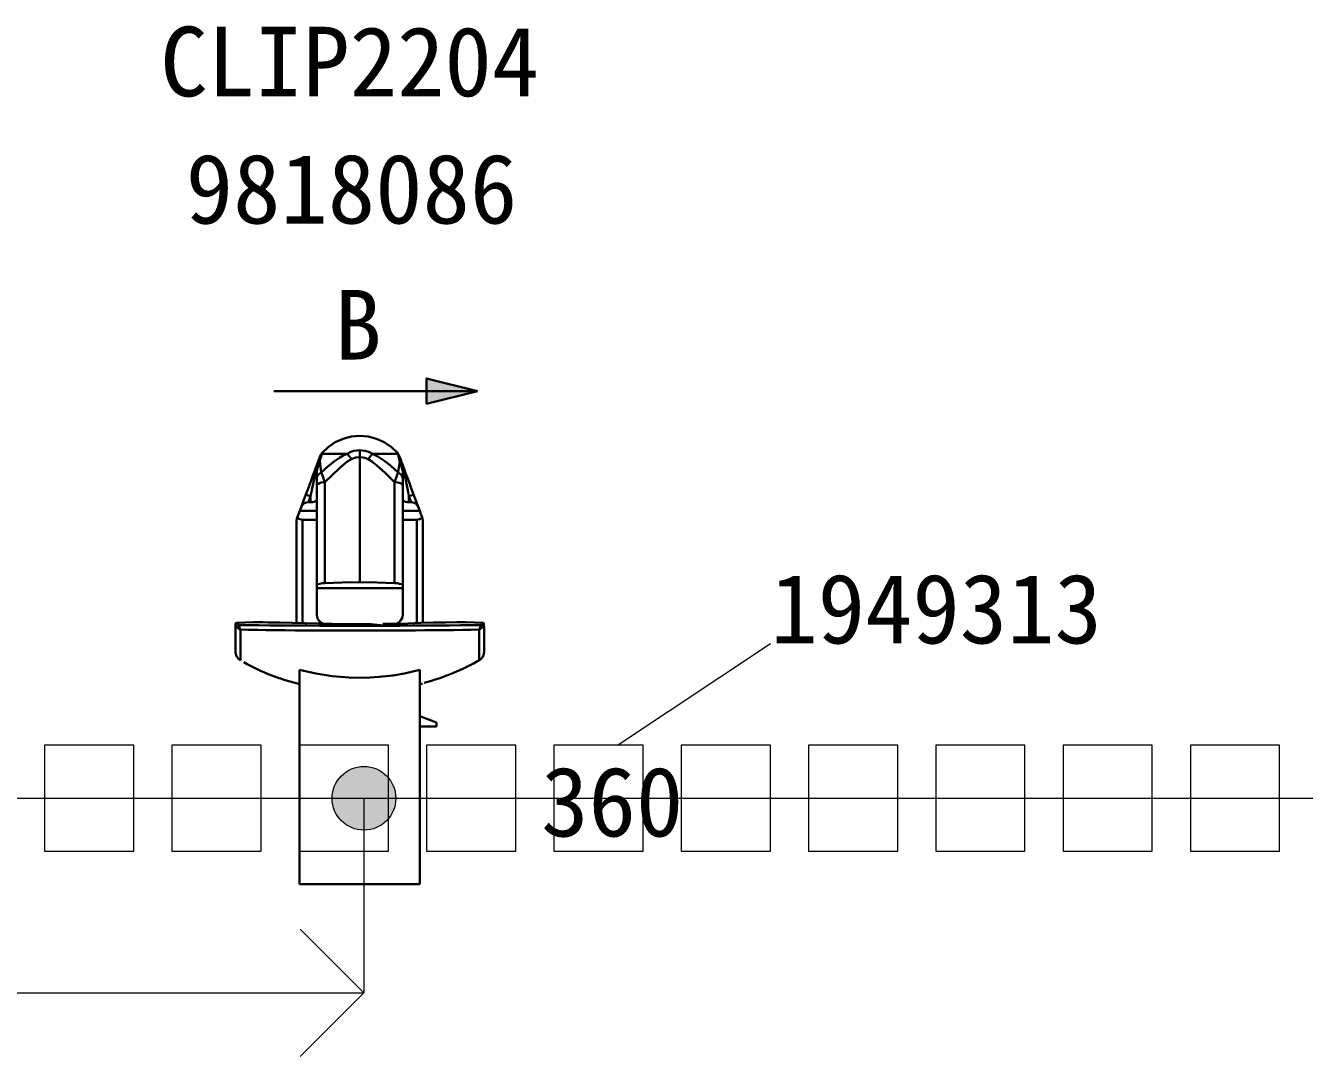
# Model space of a CAD drawing. Header units: millimetres. Extents: x 6 to 3615, y -854 to 0.
# Drawn here: x 2338.8 to 2389, y -575.3 to -534.8 of the extents above; entities that cross this region are included whole.
import ezdxf

# ---------------------------------------------------------------- set-up
doc = ezdxf.new("R2010")
doc.units = ezdxf.units.MM
doc.styles.add('4eff5b8b_Style', font='simfang.ttf')

msp = doc.modelspace()

# ---------------------------------------------------------------- hatches: boundary and pattern name
msp.add_hatch(color=256).paths.add_polyline_path([(2354.562, -548.693), (2356.562, -549.193), (2354.562, -549.693)])
h = msp.add_hatch(color=256)
edge = h.paths.add_edge_path()
edge.add_arc((2352.102, -565.193), 1.25, 0, 360)
h = msp.add_hatch(color=256)
edge = h.paths.add_edge_path()
edge.add_arc((2352.102, -565.193), 1.25, 0, 360)

# ---------------------------------------------------------------- linework, layer by layer
at = {"linetype": 'Continuous', "lineweight": 30}
for p, q in [((2356.562, -549.193), (2354.562, -548.693)), ((2354.562, -549.693), (2354.562, -548.693)), ((2354.562, -549.693), (2354.562, -548.693)), ((2354.562, -548.693), (2356.562, -549.193)), ((2356.562, -549.193), (2354.562, -549.693)), ((2356.562, -549.193), (2354.562, -549.693))]:
    msp.add_line(p, q, dxfattribs=at)
at = {"linetype": 'Continuous', "lineweight": 0}
for p, q in [((2343.062, -563.109), (2339.562, -563.109)), ((2339.562, -563.109), (2339.562, -567.276)), ((2343.062, -567.276), (2343.062, -563.109)), ((2348.062, -563.109), (2344.562, -563.109)), ((2344.562, -563.109), (2344.562, -567.276)), ((2348.062, -567.276), (2348.062, -563.109)), ((2353.062, -563.109), (2349.562, -563.109)), ((2349.562, -563.109), (2349.562, -567.276)), ((2353.062, -567.276), (2353.062, -563.109)), ((2358.062, -563.109), (2354.562, -563.109)), ((2354.562, -563.109), (2354.562, -567.276)), ((2358.062, -567.276), (2358.062, -563.109)), ((2363.062, -563.109), (2359.562, -563.109)), ((2359.562, -563.109), (2359.562, -567.276)), ((2363.062, -567.276), (2363.062, -563.109)), ((2368.062, -563.109), (2364.562, -563.109)), ((2364.562, -563.109), (2364.562, -567.276)), ((2368.062, -567.276), (2368.062, -563.109)), ((2373.062, -563.109), (2369.562, -563.109)), ((2369.562, -563.109), (2369.562, -567.276)), ((2373.062, -567.276), (2373.062, -563.109)), ((2378.062, -563.109), (2374.562, -563.109)), ((2374.562, -563.109), (2374.562, -567.276)), ((2378.062, -567.276), (2378.062, -563.109)), ((2383.062, -563.109), (2379.562, -563.109)), ((2379.562, -563.109), (2379.562, -567.276)), ((2383.062, -567.276), (2383.062, -563.109)), ((2388.062, -563.109), (2384.562, -563.109)), ((2384.562, -563.109), (2384.562, -567.276)), ((2388.062, -567.276), (2388.062, -563.109)), ((2339.562, -567.276), (2343.062, -567.276)), ((2339.562, -567.276), (2339.562, -567.276)), ((2344.562, -567.276), (2348.062, -567.276)), ((2344.562, -567.276), (2344.562, -567.276)), ((2349.562, -567.276), (2353.062, -567.276)), ((2349.562, -567.276), (2349.562, -567.276)), ((2354.562, -567.276), (2358.062, -567.276)), ((2354.562, -567.276), (2354.562, -567.276)), ((2359.562, -567.276), (2363.062, -567.276)), ((2359.562, -567.276), (2359.562, -567.276)), ((2364.562, -567.276), (2368.062, -567.276)), ((2364.562, -567.276), (2364.562, -567.276)), ((2369.562, -567.276), (2373.062, -567.276)), ((2369.562, -567.276), (2369.562, -567.276)), ((2374.562, -567.276), (2378.062, -567.276)), ((2374.562, -567.276), (2374.562, -567.276)), ((2379.562, -567.276), (2383.062, -567.276)), ((2379.562, -567.276), (2379.562, -567.276)), ((2384.562, -567.276), (2388.062, -567.276)), ((2384.562, -567.276), (2384.562, -567.276))]:
    msp.add_line(p, q, dxfattribs=at)
at = {"linetype": 'Continuous', "lineweight": 30}
msp.add_lwpolyline([(2356.562, -549.193), (2354.562, -549.693), (2354.562, -548.693)], close=True, dxfattribs=at)
for points in [[(2348.562, -549.193), (2356.562, -549.193)], [(2351.938, -550.953), (2351.604, -550.982)], [(2352.271, -550.982), (2351.938, -550.953)], [(2350.698, -551.393), (2350.456, -551.625)], [(2350.974, -551.203), (2350.698, -551.393)], [(2351.279, -551.065), (2350.974, -551.203)], [(2351.604, -550.982), (2351.279, -551.065)], [(2352.596, -551.065), (2352.271, -550.982)], [(2352.901, -551.203), (2352.596, -551.065)], [(2353.177, -551.393), (2352.901, -551.203)], [(2353.419, -551.625), (2353.177, -551.393)], [(2350.32, -551.917), (2350.289, -552.003)], [(2350.289, -552.003), (2350.32, -551.917)], [(2350.32, -551.917), (2350.357, -551.818)], [(2350.383, -551.747), (2350.357, -551.818)], [(2350.372, -551.771), (2350.357, -551.818)], [(2350.359, -551.958), (2350.357, -552.034)], [(2350.359, -551.958), (2350.398, -551.823)], [(2350.37, -551.951), (2350.359, -551.958)], [(2350.37, -551.951), (2350.38, -552.021)], [(2350.404, -551.711), (2350.372, -551.771)], [(2350.383, -551.747), (2350.372, -551.771)], [(2350.404, -551.711), (2350.383, -551.747)], [(2350.398, -551.724), (2350.383, -551.747)], [(2350.417, -551.76), (2350.398, -551.823)], [(2350.404, -551.711), (2350.453, -551.633)], [(2350.445, -551.656), (2350.404, -551.711)], [(2350.417, -551.76), (2350.435, -551.693)], [(2350.456, -551.625), (2350.427, -551.674)], [(2350.445, -551.656), (2350.435, -551.693)], [(2350.445, -551.656), (2350.453, -551.633)], [(2350.508, -551.656), (2350.445, -551.656)], [(2350.453, -551.633), (2350.456, -551.625)], [(2350.508, -551.656), (2350.617, -551.656)], [(2350.617, -551.656), (2350.771, -551.656)], [(2350.695, -552.146), (2350.945, -551.945)], [(2350.771, -551.656), (2350.964, -551.656)], [(2351.135, -551.812), (2350.945, -551.945)], [(2351.19, -551.656), (2350.964, -551.656)], [(2351.135, -551.812), (2351.286, -551.727)], [(2351.44, -551.656), (2351.19, -551.656)], [(2351.286, -551.727), (2351.44, -551.656)], [(2351.435, -551.979), (2351.607, -551.867)], [(2351.586, -551.581), (2351.44, -551.656)], [(2351.529, -551.766), (2351.44, -551.656)], [(2351.607, -551.867), (2351.529, -551.766)], [(2351.701, -551.544), (2351.586, -551.581)], [(2351.607, -551.867), (2351.643, -551.849)], [(2351.643, -551.849), (2351.784, -551.799)], [(2351.701, -551.544), (2351.818, -551.523)], [(2351.784, -551.799), (2351.938, -551.784)], [(2351.818, -551.523), (2351.938, -551.516)], [(2351.938, -551.516), (2351.938, -551.641)], [(2351.938, -551.516), (2352.135, -551.536)], [(2351.938, -551.641), (2351.938, -551.784)], [(2351.938, -551.784), (2351.938, -556.706)], [(2351.979, -551.784), (2351.938, -551.784)], [(2352.13, -551.81), (2351.979, -551.784)], [(2352.268, -551.867), (2352.13, -551.81)], [(2352.135, -551.536), (2352.237, -551.562)], [(2352.237, -551.562), (2352.339, -551.604)], [(2352.354, -551.753), (2352.268, -551.867)], [(2352.268, -551.867), (2352.414, -551.961)], [(2352.339, -551.604), (2352.435, -551.656)], [(2352.435, -551.656), (2352.354, -551.753)], [(2352.414, -551.961), (2352.604, -552.112)], [(2352.435, -551.656), (2352.646, -551.758)], [(2352.685, -551.656), (2352.435, -551.656)], [(2352.646, -551.758), (2352.924, -551.94)], [(2352.685, -551.656), (2352.911, -551.656)], [(2352.911, -551.656), (2353.104, -551.656)], [(2352.924, -551.94), (2353.143, -552.117)], [(2353.258, -551.656), (2353.104, -551.656)], [(2353.367, -551.656), (2353.258, -551.656)], [(2353.43, -551.656), (2353.367, -551.656)], [(2353.419, -551.625), (2353.422, -551.633)], [(2353.419, -551.625), (2353.448, -551.674)], [(2353.422, -551.633), (2353.471, -551.711)], [(2353.422, -551.633), (2353.43, -551.656)], [(2353.443, -551.693), (2353.43, -551.656)], [(2353.43, -551.656), (2353.471, -551.711)], [(2353.458, -551.747), (2353.443, -551.693)], [(2353.474, -551.81), (2353.458, -551.747)], [(2353.471, -551.711), (2353.492, -551.747)], [(2353.471, -551.711), (2353.5, -551.771)], [(2353.516, -551.958), (2353.474, -551.81)], [(2353.505, -551.951), (2353.484, -552.099)], [(2353.492, -551.747), (2353.503, -551.771)], [(2353.5, -551.771), (2353.492, -551.747)], [(2353.492, -551.747), (2353.503, -551.771)], [(2353.5, -551.771), (2353.518, -551.82)], [(2353.505, -551.951), (2353.516, -551.958)], [(2353.518, -552.034), (2353.516, -551.958)], [(2353.547, -551.893), (2353.518, -551.82)], [(2353.547, -551.893), (2353.581, -551.984)], [(2353.581, -551.984), (2353.547, -551.893)], [(2350.151, -552.375), (2350.099, -552.51)], [(2350.151, -552.375), (2350.289, -552.003)], [(2350.151, -552.375), (2350.182, -552.289)], [(2350.156, -552.409), (2350.151, -552.375)], [(2350.188, -552.443), (2350.156, -552.409)], [(2350.156, -552.591), (2350.188, -552.443)], [(2350.182, -552.289), (2350.214, -552.201)], [(2350.208, -552.331), (2350.188, -552.443)], [(2350.188, -552.443), (2350.229, -552.443)], [(2350.242, -552.219), (2350.208, -552.331)], [(2350.289, -552.003), (2350.214, -552.201)], [(2350.214, -552.201), (2350.247, -552.13)], [(2350.221, -552.208), (2350.214, -552.201)], [(2350.221, -552.208), (2350.242, -552.219)], [(2350.229, -552.443), (2350.245, -552.443)], [(2350.242, -552.219), (2350.253, -552.188)], [(2350.253, -552.333), (2350.245, -552.443)], [(2350.245, -552.643), (2350.245, -552.443)], [(2350.245, -552.443), (2350.245, -552.909)], [(2350.273, -552.096), (2350.247, -552.13)], [(2350.253, -552.188), (2350.297, -552.104)], [(2350.273, -552.138), (2350.253, -552.188)], [(2350.268, -552.242), (2350.253, -552.333)], [(2350.294, -552.164), (2350.268, -552.242)], [(2350.273, -552.096), (2350.302, -552.065)], [(2350.349, -552.438), (2350.292, -552.5)], [(2350.331, -552.091), (2350.294, -552.164)], [(2350.297, -552.104), (2350.318, -552.076)], [(2350.302, -552.065), (2350.318, -552.052)], [(2350.318, -552.052), (2350.333, -552.042)], [(2350.318, -552.076), (2350.328, -552.065)], [(2350.328, -552.065), (2350.336, -552.06)], [(2350.336, -552.076), (2350.331, -552.091)], [(2350.331, -552.091), (2350.336, -552.081)], [(2350.333, -552.042), (2350.339, -552.039)], [(2350.336, -552.06), (2350.339, -552.057)], [(2350.336, -552.081), (2350.346, -552.06)], [(2350.341, -552.068), (2350.336, -552.076)], [(2350.339, -552.039), (2350.346, -552.036)], [(2350.339, -552.057), (2350.341, -552.057)], [(2350.341, -552.057), (2350.341, -552.06)], [(2350.341, -552.06), (2350.341, -552.068)], [(2350.346, -552.036), (2350.352, -552.034)], [(2350.346, -552.06), (2350.349, -552.052)], [(2350.349, -552.052), (2350.357, -552.042)], [(2350.424, -552.391), (2350.349, -552.438)], [(2350.352, -552.034), (2350.357, -552.034)], [(2350.357, -552.042), (2350.357, -552.034)], [(2350.38, -552.021), (2350.398, -552.164)], [(2350.398, -552.164), (2350.424, -552.391)], [(2350.424, -552.391), (2350.695, -552.146)], [(2350.432, -552.409), (2350.424, -552.391)], [(2350.471, -552.505), (2350.432, -552.409)], [(2350.836, -552.505), (2351.146, -552.219)], [(2351.146, -552.219), (2351.247, -552.13)], [(2351.247, -552.13), (2351.435, -551.979)], [(2352.604, -552.112), (2352.93, -552.401)], [(2352.93, -552.401), (2353.305, -552.766)], [(2353.143, -552.117), (2353.451, -552.391)], [(2353.411, -552.484), (2353.451, -552.391)], [(2353.451, -552.391), (2353.464, -552.289)], [(2353.451, -552.391), (2353.529, -552.44)], [(2353.464, -552.289), (2353.484, -552.099)], [(2353.518, -552.034), (2353.518, -552.039)], [(2353.523, -552.034), (2353.518, -552.034)], [(2353.518, -552.039), (2353.523, -552.049)], [(2353.529, -552.036), (2353.523, -552.034)], [(2353.523, -552.049), (2353.529, -552.06)], [(2353.536, -552.039), (2353.529, -552.036)], [(2353.529, -552.06), (2353.536, -552.076)], [(2353.586, -552.503), (2353.529, -552.44)], [(2353.534, -552.06), (2353.534, -552.057)], [(2353.536, -552.057), (2353.534, -552.057)], [(2353.534, -552.06), (2353.534, -552.068)], [(2353.534, -552.068), (2353.544, -552.091)], [(2353.552, -552.047), (2353.536, -552.039)], [(2353.539, -552.06), (2353.536, -552.057)], [(2353.536, -552.076), (2353.544, -552.091)], [(2353.542, -552.06), (2353.539, -552.06)], [(2353.547, -552.065), (2353.542, -552.06)], [(2353.581, -552.167), (2353.544, -552.091)], [(2353.547, -552.065), (2353.555, -552.076)], [(2353.552, -552.047), (2353.568, -552.06)], [(2353.562, -552.083), (2353.555, -552.076)], [(2353.589, -552.12), (2353.562, -552.083)], [(2353.594, -552.089), (2353.568, -552.06)], [(2353.622, -552.099), (2353.581, -551.984)], [(2353.581, -552.167), (2353.607, -552.25)], [(2353.633, -552.219), (2353.589, -552.12)], [(2353.62, -552.122), (2353.594, -552.089)], [(2353.607, -552.25), (2353.625, -552.341)], [(2353.661, -552.201), (2353.62, -552.122)], [(2353.724, -552.375), (2353.622, -552.099)], [(2353.661, -552.201), (2353.622, -552.099)], [(2353.63, -552.443), (2353.625, -552.341)], [(2353.63, -552.443), (2353.63, -552.643)], [(2353.646, -552.443), (2353.63, -552.443)], [(2353.633, -552.219), (2353.654, -552.208)], [(2353.667, -552.331), (2353.633, -552.219)], [(2353.688, -552.443), (2353.646, -552.443)], [(2353.654, -552.208), (2353.661, -552.201)], [(2353.677, -552.25), (2353.661, -552.201)], [(2353.688, -552.443), (2353.667, -552.331)], [(2353.724, -552.375), (2353.677, -552.25)], [(2353.721, -552.406), (2353.688, -552.443)], [(2353.727, -552.633), (2353.688, -552.443)], [(2353.724, -552.375), (2353.721, -552.406)], [(2353.747, -552.438), (2353.724, -552.375)], [(2353.807, -552.596), (2353.747, -552.438)], [(2349.971, -552.854), (2349.898, -553.055)], [(2350.042, -552.667), (2349.971, -552.854)], [(2350.042, -552.667), (2350.099, -552.51)], [(2350.099, -552.51), (2350.042, -552.667)], [(2350.107, -552.841), (2350.06, -553.07)], [(2350.107, -552.841), (2350.156, -552.591)], [(2350.245, -552.643), (2350.255, -552.57)], [(2350.245, -552.677), (2350.245, -552.643)], [(2350.245, -552.784), (2350.245, -552.677)], [(2350.245, -552.909), (2350.245, -552.784)], [(2350.245, -552.909), (2350.266, -552.862)], [(2350.245, -556.836), (2350.245, -552.909)], [(2350.292, -552.5), (2350.255, -552.57)], [(2350.266, -552.862), (2350.328, -552.82)], [(2350.424, -552.786), (2350.328, -552.82)], [(2350.424, -552.786), (2350.544, -552.766)], [(2350.518, -552.625), (2350.471, -552.505)], [(2350.57, -552.766), (2350.518, -552.625)], [(2350.544, -552.766), (2350.57, -552.766)], [(2350.57, -552.766), (2350.836, -552.505)], [(2350.57, -556.737), (2350.57, -552.766)], [(2353.305, -552.766), (2353.315, -552.734)], [(2353.305, -556.737), (2353.305, -552.766)], [(2353.432, -552.781), (2353.305, -552.766)], [(2353.315, -552.734), (2353.367, -552.599)], [(2353.367, -552.599), (2353.411, -552.484)], [(2353.539, -552.815), (2353.432, -552.781)], [(2353.607, -552.859), (2353.539, -552.815)], [(2353.62, -552.573), (2353.586, -552.503)], [(2353.607, -552.859), (2353.63, -552.909)], [(2353.63, -552.643), (2353.62, -552.573)], [(2353.63, -552.643), (2353.63, -552.742)], [(2353.63, -552.742), (2353.63, -552.862)], [(2353.63, -552.862), (2353.63, -552.909)], [(2353.63, -553.802), (2353.63, -552.909)], [(2353.63, -552.909), (2353.63, -556.836)], [(2353.768, -552.841), (2353.727, -552.633)], [(2353.807, -553.023), (2353.768, -552.841)], [(2353.872, -552.771), (2353.807, -552.596)], [(2353.958, -553.003), (2353.872, -552.771)], [(2353.872, -552.771), (2353.958, -553.003)], [(2349.823, -553.255), (2349.583, -553.904)], [(2349.898, -553.055), (2349.823, -553.255)], [(2349.823, -553.255), (2349.849, -553.263)], [(2349.849, -553.263), (2349.917, -553.289)], [(2349.917, -553.289), (2350.008, -553.323)], [(2350.008, -553.323), (2349.919, -553.562)], [(2350.06, -553.07), (2350.008, -553.323)], [(2350.008, -553.323), (2350.008, -553.562)], [(2353.836, -553.167), (2353.807, -553.023)], [(2353.867, -553.323), (2353.836, -553.167)], [(2353.867, -553.323), (2353.958, -553.289)], [(2353.867, -553.323), (2353.956, -553.562)], [(2353.867, -553.562), (2353.867, -553.323)], [(2354.052, -553.255), (2353.958, -553.003)], [(2353.958, -553.289), (2354.026, -553.263)], [(2354.052, -553.255), (2354.026, -553.263)], [(2354.292, -553.904), (2354.052, -553.255)], [(2349.536, -554.031), (2349.583, -553.904)], [(2349.633, -553.773), (2349.583, -553.904)], [(2350.245, -553.904), (2349.583, -553.904)], [(2349.677, -553.682), (2349.633, -553.773)], [(2349.742, -553.612), (2349.677, -553.682)], [(2349.828, -553.573), (2349.742, -553.612)], [(2349.919, -553.562), (2349.828, -553.573)], [(2349.919, -553.562), (2350.008, -553.562)], [(2350.083, -553.555), (2350.008, -553.562)], [(2350.083, -553.555), (2350.148, -553.539)], [(2350.148, -553.539), (2350.198, -553.523)], [(2350.198, -553.523), (2350.232, -553.51)], [(2350.232, -553.51), (2350.245, -553.51)], [(2350.245, -553.51), (2350.245, -553.542)], [(2350.245, -553.604), (2350.245, -553.625)], [(2353.643, -553.51), (2353.63, -553.51)], [(2353.63, -553.542), (2353.63, -553.539)], [(2353.63, -553.576), (2353.63, -553.542)], [(2353.63, -553.802), (2353.63, -553.786)], [(2354.292, -553.904), (2353.63, -553.904)], [(2353.677, -553.523), (2353.643, -553.51)], [(2353.727, -553.539), (2353.677, -553.523)], [(2353.794, -553.555), (2353.727, -553.539)], [(2353.867, -553.562), (2353.794, -553.555)], [(2353.867, -553.562), (2353.956, -553.562)], [(2353.956, -553.562), (2354.018, -553.568)], [(2354.018, -553.568), (2354.068, -553.581)], [(2354.068, -553.581), (2354.154, -553.628)], [(2354.154, -553.628), (2354.208, -553.701)], [(2354.253, -553.799), (2354.208, -553.701)], [(2354.253, -553.799), (2354.292, -553.904)], [(2354.339, -554.031), (2354.292, -553.904)], [(2349.471, -554.203), (2349.458, -554.286)], [(2349.458, -558.302), (2349.458, -554.286)], [(2349.471, -554.203), (2349.536, -554.031)], [(2349.492, -554.148), (2349.471, -554.203)], [(2349.492, -554.148), (2349.536, -554.031)], [(2349.549, -554.211), (2349.492, -554.148)], [(2349.641, -554.24), (2349.549, -554.211)], [(2349.641, -554.24), (2349.693, -554.245)], [(2350.245, -554.245), (2349.693, -554.245)], [(2349.693, -558.31), (2349.693, -554.245)], [(2354.182, -554.245), (2353.63, -554.245)], [(2354.182, -554.245), (2354.284, -554.229)], [(2354.182, -558.31), (2354.182, -554.245)], [(2354.284, -554.229), (2354.359, -554.182)], [(2354.383, -554.148), (2354.339, -554.031)], [(2354.383, -554.148), (2354.359, -554.182)], [(2354.383, -554.148), (2354.404, -554.203)], [(2354.404, -554.203), (2354.417, -554.286)], [(2354.417, -558.302), (2354.417, -554.286)], [(2350.26, -556.81), (2350.245, -556.836)], [(2350.245, -556.938), (2350.245, -556.836)], [(2350.245, -556.836), (2350.245, -556.938)], [(2351.938, -556.938), (2350.245, -556.938)], [(2350.245, -557.961), (2350.245, -556.938)], [(2350.305, -556.781), (2350.26, -556.81)], [(2350.375, -556.76), (2350.305, -556.781)], [(2350.466, -556.745), (2350.375, -556.76)], [(2350.57, -556.737), (2350.466, -556.745)], [(2351.25, -556.714), (2350.57, -556.737)], [(2351.938, -556.706), (2351.25, -556.714)], [(2352.625, -556.714), (2351.938, -556.706)], [(2351.938, -556.938), (2353.63, -556.938)], [(2353.305, -556.737), (2352.625, -556.714)], [(2353.409, -556.745), (2353.305, -556.737)], [(2353.5, -556.76), (2353.409, -556.745)], [(2353.57, -556.781), (2353.5, -556.76)], [(2353.615, -556.81), (2353.57, -556.781)], [(2353.63, -556.836), (2353.615, -556.81)], [(2353.63, -556.836), (2353.63, -556.938)], [(2353.63, -556.938), (2353.63, -557.961)], [(2350.263, -558.083), (2350.245, -557.961)], [(2353.612, -558.083), (2353.63, -557.961)], [(2347.06, -558.331), (2347.055, -558.523)], [(2347.07, -558.31), (2347.06, -558.331)], [(2347.086, -558.417), (2347.06, -558.331)], [(2347.07, -558.31), (2347.115, -558.294)], [(2347.13, -558.484), (2347.086, -558.417)], [(2347.43, -558.281), (2347.115, -558.294)], [(2347.115, -558.294), (2347.117, -558.307)], [(2347.117, -558.307), (2347.128, -558.328)], [(2347.128, -558.328), (2347.141, -558.346)], [(2347.13, -558.484), (2347.19, -558.534)], [(2347.141, -558.346), (2347.156, -558.365)], [(2347.156, -558.365), (2347.185, -558.383)], [(2347.185, -558.383), (2347.198, -558.385)], [(2347.198, -558.385), (2347.57, -558.391)], [(2347.201, -558.435), (2347.198, -558.385)], [(2347.211, -558.484), (2347.201, -558.435)], [(2347.232, -558.529), (2347.211, -558.484)], [(2347.43, -558.281), (2347.768, -558.276)], [(2347.57, -558.391), (2347.977, -558.396)], [(2348.128, -558.276), (2347.768, -558.276)], [(2347.977, -558.396), (2348.409, -558.398)], [(2348.128, -558.276), (2348.323, -558.279)], [(2348.789, -558.286), (2348.323, -558.279)], [(2348.409, -558.398), (2348.867, -558.404)], [(2349.279, -558.299), (2348.789, -558.286)], [(2349.346, -558.406), (2348.867, -558.404)], [(2349.789, -558.312), (2349.279, -558.299)], [(2349.841, -558.409), (2349.346, -558.406)], [(2350.312, -558.328), (2349.789, -558.312)], [(2350.354, -558.411), (2349.841, -558.409)], [(2350.32, -558.193), (2350.263, -558.083)], [(2350.273, -558.112), (2350.263, -558.083)], [(2350.32, -558.193), (2350.263, -558.083)], [(2350.849, -558.341), (2350.312, -558.328)], [(2350.359, -558.24), (2350.32, -558.193)], [(2350.32, -558.193), (2350.409, -558.279)], [(2350.409, -558.279), (2350.32, -558.193)], [(2350.875, -558.414), (2350.354, -558.411)], [(2350.409, -558.279), (2350.51, -558.333)], [(2350.513, -558.333), (2350.409, -558.279)], [(2350.51, -558.333), (2350.487, -558.323)], [(2351.391, -558.349), (2350.849, -558.341)], [(2351.404, -558.419), (2350.875, -558.414)], [(2351.935, -558.354), (2351.391, -558.349)], [(2351.938, -558.419), (2351.404, -558.419)], [(2352.391, -558.352), (2351.935, -558.354)], [(2352.469, -558.419), (2351.938, -558.419)], [(2353, -558.414), (2352.391, -558.352)], [(2353, -558.414), (2352.469, -558.419)], [(2353.294, -558.336), (2352.844, -558.344)], [(2353, -558.414), (2353.521, -558.411)], [(2353.831, -558.32), (2353.294, -558.336)], [(2353.469, -558.279), (2353.362, -558.333)], [(2353.365, -558.333), (2353.469, -558.279)], [(2353.388, -558.323), (2353.365, -558.333)], [(2353.469, -558.279), (2353.555, -558.19)], [(2353.555, -558.19), (2353.469, -558.279)], [(2353.469, -558.279), (2353.516, -558.24)], [(2353.521, -558.411), (2354.031, -558.409)], [(2353.612, -558.083), (2353.555, -558.19)], [(2353.612, -558.083), (2353.555, -558.19)], [(2353.555, -558.19), (2353.602, -558.112)], [(2354.339, -558.305), (2353.831, -558.32)], [(2354.529, -558.406), (2354.031, -558.409)], [(2354.831, -558.292), (2354.339, -558.305)], [(2354.529, -558.406), (2355.008, -558.404)], [(2355.302, -558.281), (2354.831, -558.292)], [(2355.008, -558.404), (2355.466, -558.398)], [(2355.747, -558.276), (2355.302, -558.281)], [(2355.466, -558.398), (2355.898, -558.396)], [(2355.747, -558.276), (2356.107, -558.276)], [(2355.898, -558.396), (2356.305, -558.391)], [(2356.445, -558.281), (2356.107, -558.276)], [(2356.305, -558.391), (2356.677, -558.385)], [(2356.445, -558.281), (2356.76, -558.294)], [(2356.664, -558.484), (2356.643, -558.529)], [(2356.674, -558.435), (2356.664, -558.484)], [(2356.674, -558.435), (2356.677, -558.385)], [(2356.677, -558.385), (2356.706, -558.375)], [(2356.745, -558.484), (2356.685, -558.534)], [(2356.706, -558.375), (2356.724, -558.365)], [(2356.724, -558.365), (2356.737, -558.349)], [(2356.737, -558.349), (2356.75, -558.331)], [(2356.789, -558.417), (2356.745, -558.484)], [(2356.75, -558.331), (2356.758, -558.307)], [(2356.758, -558.307), (2356.76, -558.294)], [(2356.76, -558.294), (2356.797, -558.305)], [(2356.815, -558.331), (2356.789, -558.417)], [(2356.797, -558.305), (2356.815, -558.331)], [(2356.82, -558.523), (2356.815, -558.331)], [(2347.055, -558.523), (2347.055, -558.76)], [(2347.055, -558.523), (2347.055, -558.734)], [(2347.055, -558.961), (2347.055, -558.734)], [(2347.055, -558.76), (2347.055, -558.734)], [(2347.055, -558.76), (2347.055, -558.961)], [(2347.055, -558.961), (2347.055, -559.125)], [(2347.19, -558.534), (2347.255, -558.565)], [(2347.255, -558.565), (2347.232, -558.529)], [(2347.255, -558.565), (2347.573, -558.57)], [(2347.255, -558.846), (2347.255, -558.565)], [(2347.255, -559.01), (2347.255, -558.846)], [(2347.573, -558.57), (2347.938, -558.578)], [(2347.938, -558.578), (2348.242, -558.583)], [(2348.242, -558.583), (2348.497, -558.586)], [(2348.497, -558.586), (2348.75, -558.589)], [(2348.75, -558.589), (2348.997, -558.589)], [(2348.997, -558.589), (2349.388, -558.594)], [(2349.388, -558.594), (2349.872, -558.596)], [(2349.872, -558.596), (2350.164, -558.599)], [(2350.164, -558.599), (2350.635, -558.602)], [(2350.635, -558.602), (2350.987, -558.602)], [(2350.987, -558.602), (2351.326, -558.604)], [(2351.326, -558.604), (2351.643, -558.604)], [(2351.643, -558.604), (2351.938, -558.604)], [(2351.938, -558.604), (2352.211, -558.604)], [(2352.211, -558.604), (2352.51, -558.604)], [(2352.51, -558.604), (2352.859, -558.602)], [(2352.859, -558.602), (2353.24, -558.599)], [(2353.24, -558.599), (2353.708, -558.596)], [(2353.708, -558.596), (2354.128, -558.594)], [(2354.128, -558.594), (2354.487, -558.591)], [(2354.487, -558.591), (2354.753, -558.591)], [(2354.753, -558.591), (2355.164, -558.589)], [(2355.164, -558.589), (2355.263, -558.586)], [(2355.263, -558.586), (2355.633, -558.583)], [(2355.633, -558.583), (2355.979, -558.578)], [(2355.979, -558.578), (2356.292, -558.573)], [(2356.292, -558.573), (2356.62, -558.565)], [(2356.643, -558.529), (2356.62, -558.565)], [(2356.685, -558.534), (2356.62, -558.565)], [(2356.62, -558.565), (2356.62, -558.779)], [(2356.62, -558.99), (2356.62, -558.779)], [(2356.62, -559.185), (2356.62, -558.99)], [(2356.82, -558.667), (2356.82, -558.523)], [(2356.82, -558.523), (2356.82, -558.734)], [(2356.82, -558.799), (2356.82, -558.667)], [(2356.82, -558.734), (2356.82, -558.799)], [(2356.82, -558.917), (2356.82, -558.799)], [(2356.82, -559.023), (2356.82, -558.917)], [(2347.055, -559.125), (2347.055, -559.263)], [(2347.055, -559.232), (2347.055, -559.216)], [(2347.055, -559.234), (2347.055, -559.232)], [(2347.055, -559.357), (2347.055, -559.263)], [(2347.055, -559.263), (2347.055, -559.357)], [(2347.055, -559.411), (2347.055, -559.357)], [(2347.055, -559.357), (2347.055, -559.411)], [(2347.055, -559.411), (2347.055, -559.422)], [(2347.055, -559.411), (2347.055, -559.422)], [(2347.055, -559.417), (2347.055, -559.422)], [(2347.055, -559.422), (2347.062, -559.487)], [(2347.068, -559.536), (2347.055, -559.422)], [(2347.055, -559.422), (2347.068, -559.536)], [(2347.255, -559.133), (2347.255, -559.01)], [(2347.255, -559.133), (2347.255, -559.25)], [(2347.255, -559.362), (2347.255, -559.25)], [(2347.255, -559.505), (2347.255, -559.362)], [(2356.62, -559.354), (2356.62, -559.185)], [(2356.62, -559.464), (2356.62, -559.354)], [(2356.62, -559.464), (2356.62, -559.552)], [(2356.807, -559.536), (2356.82, -559.422)], [(2356.82, -559.422), (2356.812, -559.487)], [(2356.82, -559.117), (2356.82, -559.023)], [(2356.82, -559.049), (2356.82, -559.198)], [(2356.82, -559.198), (2356.82, -559.117)], [(2356.82, -559.198), (2356.82, -559.117)], [(2356.82, -559.266), (2356.82, -559.198)], [(2356.82, -559.266), (2356.82, -559.323)], [(2356.82, -559.323), (2356.82, -559.266)], [(2356.82, -559.323), (2356.82, -559.367)], [(2356.82, -559.367), (2356.82, -559.323)], [(2356.82, -559.367), (2356.82, -559.398)], [(2356.82, -559.417), (2356.82, -559.398)], [(2356.82, -559.417), (2356.82, -559.422)], [(2356.82, -559.417), (2356.82, -559.422)], [(2347.068, -559.536), (2347.109, -559.633)], [(2347.109, -559.633), (2347.174, -559.716)], [(2347.174, -559.716), (2347.255, -559.779)], [(2347.255, -559.63), (2347.255, -559.505)], [(2347.255, -559.63), (2347.255, -559.701)], [(2347.255, -559.701), (2347.255, -559.737)], [(2347.255, -559.771), (2347.255, -559.737)], [(2347.255, -559.771), (2347.255, -559.779)], [(2356.62, -559.552), (2356.62, -559.674)], [(2356.62, -559.674), (2356.62, -559.737)], [(2356.701, -559.716), (2356.62, -559.779)], [(2356.62, -559.737), (2356.62, -559.771)], [(2356.62, -559.771), (2356.62, -559.779)], [(2356.701, -559.716), (2356.766, -559.633)], [(2356.807, -559.536), (2356.766, -559.633)], [(2349.576, -560.143), (2350.214, -560.292)], [(2349.576, -560.143), (2349.576, -564.591)], [(2349.576, -560.143), (2349.576, -560.336)], [(2349.576, -560.336), (2349.576, -560.482)], [(2349.576, -560.482), (2349.576, -560.555)], [(2350.214, -560.292), (2350.859, -560.393)], [(2350.859, -560.393), (2351.51, -560.448)], [(2351.51, -560.448), (2352.164, -560.456)], [(2352.164, -560.456), (2352.703, -560.424)], [(2352.703, -560.424), (2353.242, -560.362)], [(2353.242, -560.362), (2353.693, -560.284)], [(2354.299, -560.143), (2353.693, -560.284)], [(2354.299, -564.44), (2354.299, -560.143)], [(2354.299, -560.44), (2354.299, -560.398)], [(2354.299, -560.44), (2354.299, -560.943)], [(2354.299, -560.495), (2354.299, -560.44)], [(2349.576, -560.555), (2349.576, -560.581)], [(2349.576, -560.831), (2349.576, -560.943)], [(2354.299, -560.706), (2354.396, -560.68)], [(2354.299, -560.688), (2354.299, -560.68)], [(2354.299, -561.961), (2354.945, -562.216)], [(2354.299, -563.518), (2354.299, -562.023)], [(2354.299, -562.378), (2354.945, -562.378)], [(2354.945, -562.216), (2354.945, -562.378)], [(2354.299, -563.518), (2354.294, -568.565)], [(2349.576, -564.669), (2349.565, -568.568)], [(2349.576, -564.591), (2349.573, -564.669)], [(2349.576, -564.669), (2349.573, -564.669)], [(2354.294, -568.565), (2349.565, -568.568)]]:
    msp.add_lwpolyline(points, dxfattribs=at)
at = {"linetype": 'Continuous', "lineweight": 13}
for points in [[(2362.062, -563.109), (2368.062, -559.109)], [(2239.562, -565.193), (2484.562, -565.193)], [(2352.102, -565.193), (2352.102, -572.836)], [(2352.102, -572.836), (2349.602, -570.336)], [(2296.62, -572.836), (2352.102, -572.836)], [(2352.102, -572.836), (2349.602, -575.336)]]:
    msp.add_lwpolyline(points, dxfattribs=at)
at = {"linetype": 'Continuous', "lineweight": 0}
for points in [[(2339.562, -567.276), (2343.062, -567.276), (2343.062, -563.109), (2339.562, -563.109), (2339.562, -567.276)], [(2344.562, -567.276), (2348.062, -567.276), (2348.062, -563.109), (2344.562, -563.109), (2344.562, -567.276)], [(2349.562, -567.276), (2353.062, -567.276), (2353.062, -563.109), (2349.562, -563.109), (2349.562, -567.276)], [(2354.562, -567.276), (2358.062, -567.276), (2358.062, -563.109), (2354.562, -563.109), (2354.562, -567.276)], [(2359.562, -567.276), (2363.062, -567.276), (2363.062, -563.109), (2359.562, -563.109), (2359.562, -567.276)], [(2364.562, -567.276), (2368.062, -567.276), (2368.062, -563.109), (2364.562, -563.109), (2364.562, -567.276)], [(2369.562, -567.276), (2373.062, -567.276), (2373.062, -563.109), (2369.562, -563.109), (2369.562, -567.276)], [(2374.562, -567.276), (2378.062, -567.276), (2378.062, -563.109), (2374.562, -563.109), (2374.562, -567.276)], [(2379.562, -567.276), (2383.062, -567.276), (2383.062, -563.109), (2379.562, -563.109), (2379.562, -567.276)], [(2384.562, -567.276), (2388.062, -567.276), (2388.062, -563.109), (2384.562, -563.109), (2384.562, -567.276)]]:
    msp.add_lwpolyline(points, close=True, dxfattribs=at)
at = {"linetype": 'Continuous', "lineweight": 13}
msp.add_circle((2352.102, -565.193), 1.25, dxfattribs=at)
msp.add_circle((2352.102, -565.193), 1.25, dxfattribs=at)
msp.add_circle((2352.102, -565.193), 1.25, dxfattribs=at)
msp.add_circle((2352.102, -565.193), 1.25, dxfattribs=at)
at = {"linetype": 'Continuous', "lineweight": 30}
for centre, radius, start, end in [((2351.766, -551.932), 9.049, -119, -104), ((2352.107, -551.846), 9.122, -75, -60)]:
    msp.add_arc(centre, radius, start, end, dxfattribs=at)

# ---------------------------------------------------------------- texts
at = {"linetype": 'Continuous', "style": '4eff5b8b_Style'}
for s, height, p in [('CLIP2204', 2.7344, (2344.102, -537.609)), ('9818086', 2.7344, (2345.102, -542.609)), ('B', 2.734, (2350.938, -547.953)), ('1949313', 2.7344, (2368.062, -559.109)), ('360', 2.7344, (2359.062, -566.693))]:
    msp.add_text(s, height=height, dxfattribs=at).set_placement(p)

doc.saveas('drawing.dxf')
